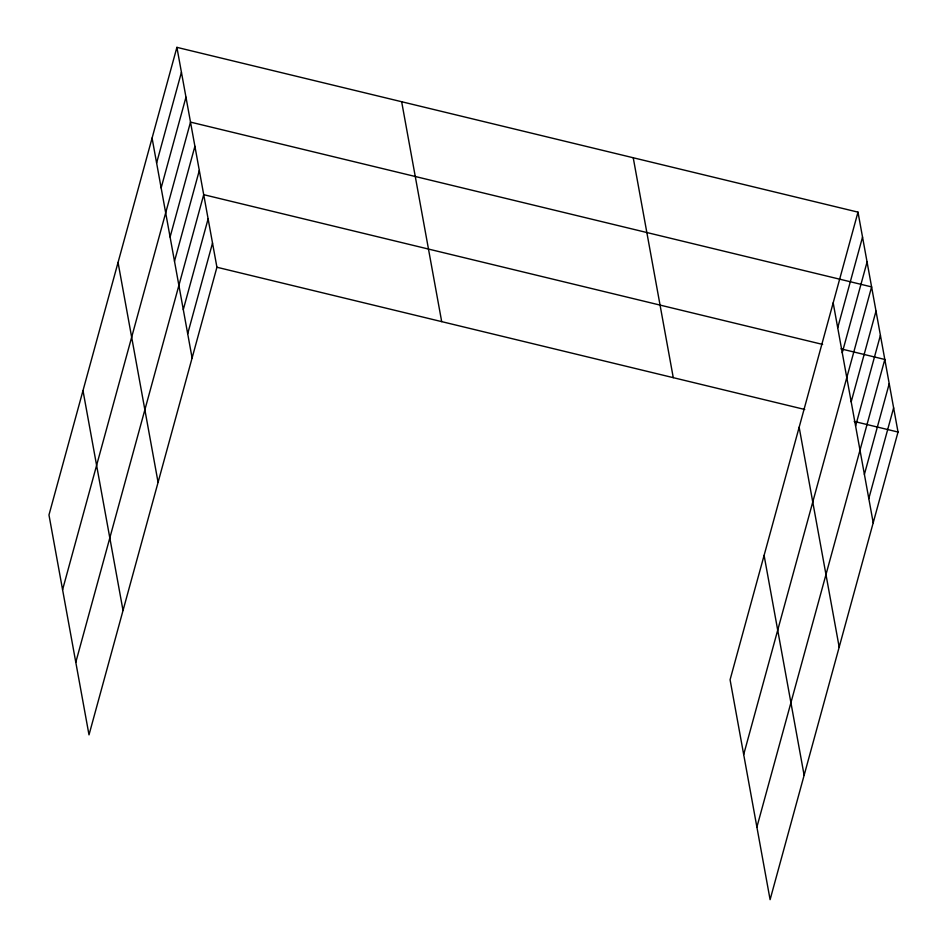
<?xml version="1.0" encoding="UTF-8"?>
<svg xmlns="http://www.w3.org/2000/svg" width="947" height="947" viewBox="0 0 947 947"><rect width="100%" height="100%" fill="white"/><g stroke="black" fill="none" stroke-linecap="round" stroke-linejoin="round"><path stroke-width="1.42" d="M176.9 47.35L48.972 514.955L89.006 734.86L216.922 267.243L176.9 47.35L857.994 212.14L898.028 432.045L770.1 899.65L730.078 679.757L857.994 212.14M156.61 163.002L181.433 72.268M161.144 187.92L185.967 97.198M62.585 589.721L190.501 122.116L871.607 286.905L743.691 754.522M170.093 237.034L194.904 146.3M174.497 261.218L199.308 170.496M75.796 662.284L203.712 194.68L822.623 344.424M183.292 309.598L208.115 218.864M187.695 333.782L212.519 243.059M837.716 327.792L862.539 237.07M842.25 352.71L867.073 261.988M851.187 401.824L876.011 311.101M855.591 426.02L880.414 335.285M756.89 827.086L884.818 359.469L840.995 348.875M864.398 474.388L889.221 383.665M868.801 498.584L893.625 407.849M216.922 267.243L804.725 409.471M854.206 421.439L898.028 432.045M833.182 302.874L873.205 522.768M799.15 427.239L839.184 647.144M764.099 555.38L804.133 775.273M633.235 157.758L673.27 377.664M401.658 101.731L441.693 321.625M152.076 138.073L192.099 357.978M118.055 262.449L158.078 482.343M82.993 390.59L123.027 610.484"/></g></svg>
